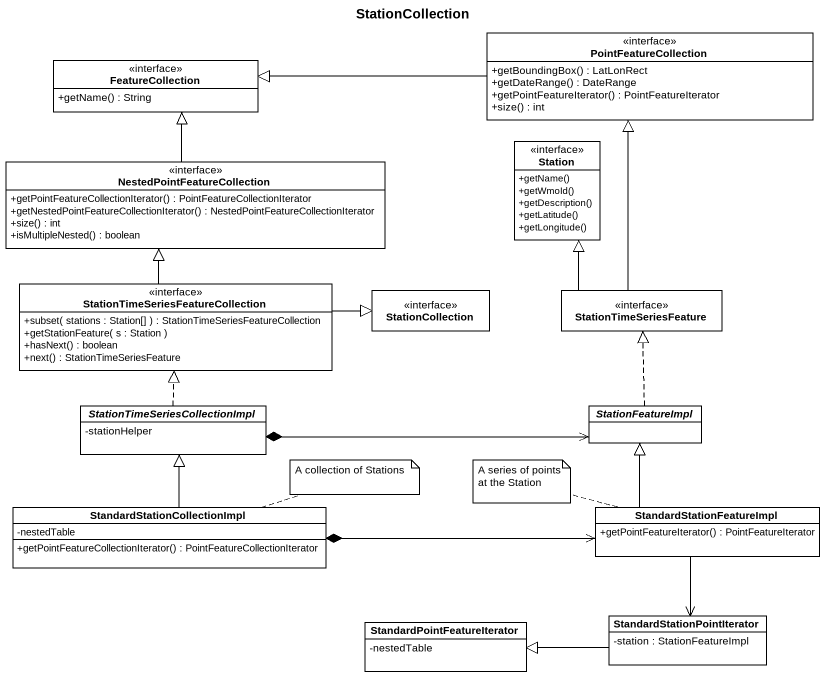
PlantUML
@startuml
title StationCollection
hide circle
hide empty members
skinparam classAttributeIconSize 0
interface PointFeatureCollection {
  +getBoundingBox() : LatLonRect
  +getDateRange() : DateRange
  +getPointFeatureIterator() : PointFeatureIterator
  +size() : int
}
interface FeatureCollection {
  +getName() : String
}
interface Station {
  +getName()
  +getWmoId()
  +getDescription()
  +getLatitude()
  +getLongitude()
}
interface NestedPointFeatureCollection {
  +getPointFeatureCollectionIterator() : PointFeatureCollectionIterator
  +getNestedPointFeatureCollectionIterator() : NestedPointFeatureCollectionIterator
  +size() : int
  +isMultipleNested() : boolean
}
interface "StationTimeSeriesFeatureCollection" as StationTimeSeriesFeatureColl {
  +subset( stations : Station[] ) : StationTimeSeriesFeatureCollection
  +getStationFeature( s : Station )
  +hasNext() : boolean
  +next() : StationTimeSeriesFeature
}
interface StationCollection
interface StationTimeSeriesFeature
abstract class "StationTimeSeriesCollectionImpl" as StationTimeSeriesCollectionI {
  -stationHelper
}
abstract class StationFeatureImpl
class "StandardStationCollectionImpl" as StandardStationCollectionImp {
  -nestedTable
  +getPointFeatureCollectionIterator() : PointFeatureCollectionIterator
}
class StandardStationFeatureImpl {
  +getPointFeatureIterator() : PointFeatureIterator
}
class StandardPointFeatureIterator {
  -nestedTable
}
class StandardStationPointIterator {
  -station : StationFeatureImpl
}
PointFeatureCollection -left-|> FeatureCollection
NestedPointFeatureCollection -up-|> FeatureCollection
StationTimeSeriesFeatureColl -up-|> NestedPointFeatureCollection
StationTimeSeriesFeatureColl -right-|> StationCollection
StationTimeSeriesFeature -up-|> PointFeatureCollection
StationTimeSeriesFeature -up-|> Station
StationTimeSeriesCollectionI .up.|> StationTimeSeriesFeatureColl
StationTimeSeriesCollectionI *-right-> StationFeatureImpl
StationFeatureImpl .up.|> StationTimeSeriesFeature
StandardStationCollectionImp -up-|> StationTimeSeriesCollectionI
StandardStationCollectionImp *-right-> StandardStationFeatureImpl
StandardStationFeatureImpl -up-|> StationFeatureImpl
StandardStationFeatureImpl --> StandardStationPointIterator
StandardStationPointIterator -left-|> StandardPointFeatureIterator
note right of StandardStationCollectionImp : A collection of Stations
note left of StandardStationFeatureImpl : A series of points at the Station
@enduml
